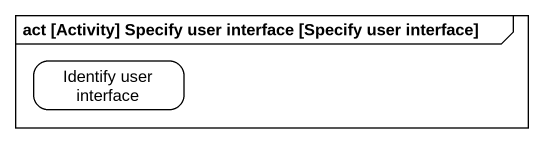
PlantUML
@startuml
mainframe act [Activity] Specify user interface [Specify user interface]
hide empty description
state "Identify user interface" as Identify_user_interface
@enduml
